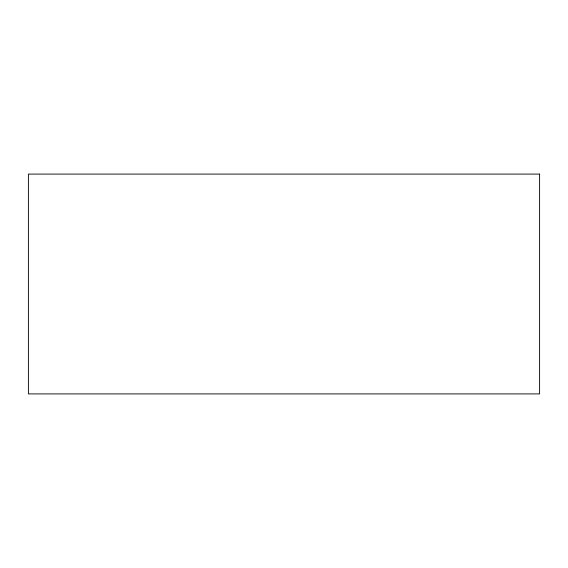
<?xml version="1.0" encoding="UTF-8"?>
<svg xmlns="http://www.w3.org/2000/svg" width="568" height="568" viewBox="0 0 568 568"><rect width="100%" height="100%" fill="white"/><g stroke="black" fill="none" stroke-linecap="round" stroke-linejoin="round"><path stroke-width="0.85" d="M539.6 174.092L28.4 174.092L28.4 393.908L539.6 393.908L539.6 174.092"/></g></svg>
